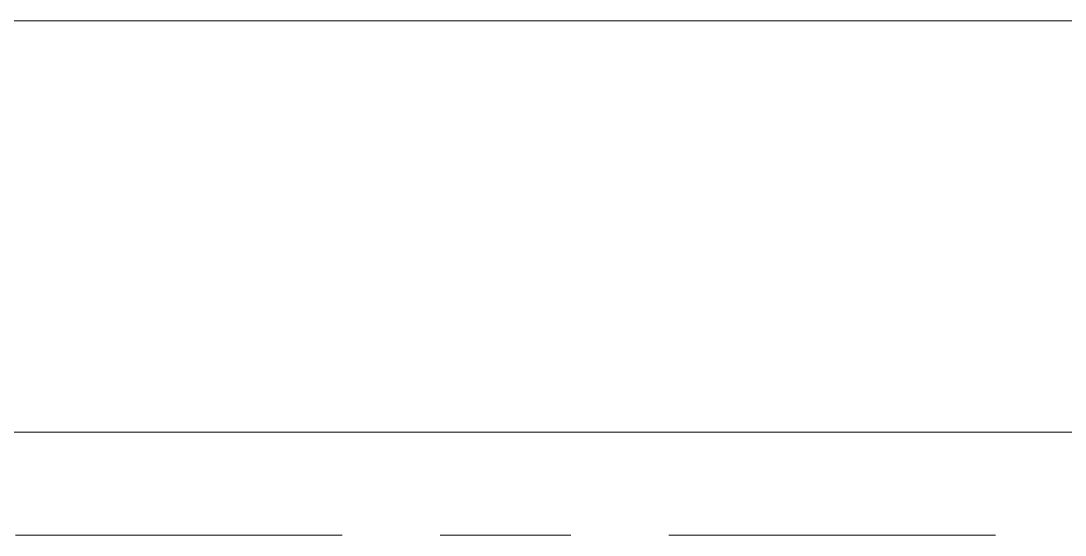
# Model space of a CAD drawing. Header units: millimetres. Extents: x 652554 to 1678317, y -308114 to 170803.
# Drawn here: x 755441.9 to 755492.6, y 153905.5 to 153930.5 of the extents above; entities that cross this region are included whole.
import ezdxf

# ---------------------------------------------------------------- set-up
doc = ezdxf.new("R2010")
doc.units = ezdxf.units.MM
doc.linetypes.add('Centre', pattern=[31.749999999999996, 6.349999999999999, -4.7625, 15.875, -4.7625])
for name, color, linetype, lineweight in [('A-FLOR-LEVL', 3, 'Continuous', 9), ('A-GENM', 1, 'Continuous', 9), ('A-GLAZ-CURT', 2, 'Continuous', 9)]:
    doc.layers.add(name, color=color, linetype=linetype, lineweight=lineweight)

# ---------------------------------------------------------------- blocks, each defined once
blk = doc.blocks.new('DPA_CP_Fence Type D - Fence Post Left w MRTA Logo-15315861-2240-01 ENTRANCE 2 ELEVATION 2')
at = {"layer": 'A-GLAZ-CURT'}
for p, q in [((-16158.99284360618, 101245.0000000002), (-15621.44326514382, 101245.0000000002)), ((-15621.44326514382, 101245.0000000002), (-16158.99284360618, 101245.0000000002))]:
    blk.add_line(p, q, dxfattribs=at)
blk = doc.blocks.new('DPA_Drainage Gutter_Landscape_Type A - DPA_Drainage Gutter_Landscape_Type A-17959221-2240-01 ENTRANCE 2 ELEVATION 2')
at = {"layer": 'A-GENM'}
for p, q in [((-16021.64029278702, 101225.0000000002), (-15626.64029278702, 101225.0000000002)), ((-15626.64029278702, 101225.0000000002), (-16021.64029278702, 101225.0000000002)), ((-16021.64029278702, 101225.0000000002), (-15626.64029278702, 101225.0000000002)), ((-15626.64029278702, 101225.0000000002), (-16021.64029278702, 101225.0000000002)), ((-16021.64029278702, 101225.0000000002), (-15626.64029278702, 101225.0000000002)), ((-15626.64029278702, 101225.0000000002), (-16021.64029278702, 101225.0000000002)), ((-16021.64029278702, 101225.0000000002), (-15626.64029278702, 101225.0000000002)), ((-15626.64029278702, 101225.0000000002), (-16021.64029278702, 101225.0000000002)), ((-16021.64029278702, 101225.0000000002), (-15626.64029278702, 101225.0000000002)), ((-15626.64029278702, 101225.0000000002), (-16021.64029278702, 101225.0000000002)), ((-16021.64029278702, 101225.0000000002), (-15626.64029278702, 101225.0000000002)), ((-15626.64029278702, 101225.0000000002), (-16021.64029278702, 101225.0000000002)), ((-16021.64029278702, 101225.0000000002), (-15626.64029278702, 101225.0000000002)), ((-15626.64029278702, 101225.0000000002), (-16021.64029278702, 101225.0000000002)), ((-16021.64029278702, 101225.0000000002), (-15626.64029278702, 101225.0000000002)), ((-15626.64029278702, 101225.0000000002), (-16021.64029278702, 101225.0000000002)), ((-16021.64029278702, 101225.0000000002), (-15626.64029278702, 101225.0000000002)), ((-15626.64029278702, 101225.0000000002), (-16021.64029278702, 101225.0000000002)), ((-16021.64029278701, 101225.0000000002), (-15626.64029278701, 101225.0000000002)), ((-15626.64029278701, 101225.0000000002), (-16021.64029278701, 101225.0000000002)), ((-16021.64029278702, 101225.0000000002), (-15626.64029278702, 101225.0000000002)), ((-15626.64029278702, 101225.0000000002), (-16021.64029278702, 101225.0000000002)), ((-15907.64029278702, 101225.0000000002), (-15830.14029278702, 101225.0000000002)), ((-15830.14029278702, 101225.0000000002), (-15907.64029278702, 101225.0000000002)), ((-15907.64029278702, 101225.0000000002), (-15830.14029278702, 101225.0000000002)), ((-15830.14029278702, 101225.0000000002), (-15907.64029278702, 101225.0000000002)), ((-15907.64029278702, 101225.0000000002), (-15830.14029278702, 101225.0000000002)), ((-15830.14029278702, 101225.0000000002), (-15907.64029278702, 101225.0000000002)), ((-15907.64029278702, 101225.0000000002), (-15830.14029278702, 101225.0000000002)), ((-15830.14029278702, 101225.0000000002), (-15907.64029278702, 101225.0000000002)), ((-15907.64029278702, 101225.0000000002), (-15830.14029278702, 101225.0000000002)), ((-15830.14029278702, 101225.0000000002), (-15907.64029278702, 101225.0000000002)), ((-15907.64029278702, 101225.0000000002), (-15830.14029278702, 101225.0000000002)), ((-15830.14029278702, 101225.0000000002), (-15907.64029278702, 101225.0000000002)), ((-15907.64029278702, 101225.0000000002), (-15830.14029278702, 101225.0000000002)), ((-15830.14029278702, 101225.0000000002), (-15907.64029278702, 101225.0000000002)), ((-15907.64029278702, 101225.0000000002), (-15830.14029278702, 101225.0000000002)), ((-15830.14029278702, 101225.0000000002), (-15907.64029278702, 101225.0000000002)), ((-15907.64029278702, 101225.0000000002), (-15830.14029278702, 101225.0000000002)), ((-15830.14029278702, 101225.0000000002), (-15907.64029278702, 101225.0000000002)), ((-15907.64029278702, 101225.0000000002), (-15830.14029278702, 101225.0000000002)), ((-15830.14029278702, 101225.0000000002), (-15907.64029278702, 101225.0000000002)), ((-15907.64029278702, 101225.0000000002), (-15830.14029278702, 101225.0000000002)), ((-15830.14029278702, 101225.0000000002), (-15907.64029278702, 101225.0000000002)), ((-15907.64029278702, 101225.0000000002), (-15830.14029278702, 101225.0000000002)), ((-15830.14029278702, 101225.0000000002), (-15907.64029278702, 101225.0000000002)), ((-15907.64029278702, 101225.0000000002), (-15830.14029278702, 101225.0000000002)), ((-15830.14029278702, 101225.0000000002), (-15907.64029278702, 101225.0000000002)), ((-15907.64029278702, 101225.0000000002), (-15830.14029278702, 101225.0000000002)), ((-15830.14029278702, 101225.0000000002), (-15907.64029278702, 101225.0000000002)), ((-15907.64029278702, 101225.0000000002), (-15830.14029278702, 101225.0000000002)), ((-15830.14029278702, 101225.0000000002), (-15907.64029278702, 101225.0000000002)), ((-15907.64029278702, 101225.0000000002), (-15830.14029278702, 101225.0000000002)), ((-15830.14029278702, 101225.0000000002), (-15907.64029278702, 101225.0000000002)), ((-15907.64029278702, 101225.0000000002), (-15830.14029278702, 101225.0000000002)), ((-15830.14029278702, 101225.0000000002), (-15907.64029278702, 101225.0000000002)), ((-15907.64029278702, 101225.0000000002), (-15830.14029278702, 101225.0000000002)), ((-15830.14029278702, 101225.0000000002), (-15907.64029278702, 101225.0000000002)), ((-15907.64029278702, 101225.0000000002), (-15830.14029278702, 101225.0000000002)), ((-15830.14029278702, 101225.0000000002), (-15907.64029278702, 101225.0000000002)), ((-15907.64029278702, 101225.0000000002), (-15830.14029278702, 101225.0000000002)), ((-15830.14029278702, 101225.0000000002), (-15907.64029278702, 101225.0000000002)), ((-15907.64029278702, 101225.0000000002), (-15830.14029278702, 101225.0000000002)), ((-15830.14029278702, 101225.0000000002), (-15907.64029278702, 101225.0000000002)), ((-15907.64029278702, 101225.0000000002), (-15830.14029278702, 101225.0000000002)), ((-15830.14029278702, 101225.0000000002), (-15907.64029278702, 101225.0000000002)), ((-15907.64029278702, 101225.0000000002), (-15830.14029278702, 101225.0000000002)), ((-15830.14029278702, 101225.0000000002), (-15907.64029278702, 101225.0000000002)), ((-15907.64029278702, 101225.0000000002), (-15830.14029278702, 101225.0000000002)), ((-15830.14029278702, 101225.0000000002), (-15907.64029278702, 101225.0000000002)), ((-15907.64029278702, 101225.0000000002), (-15830.14029278702, 101225.0000000002)), ((-15830.14029278702, 101225.0000000002), (-15907.64029278702, 101225.0000000002)), ((-15907.64029278702, 101225.0000000002), (-15830.14029278702, 101225.0000000002)), ((-15830.14029278702, 101225.0000000002), (-15907.64029278702, 101225.0000000002)), ((-15907.64029278702, 101225.0000000002), (-15830.14029278702, 101225.0000000002)), ((-15830.14029278702, 101225.0000000002), (-15907.64029278702, 101225.0000000002)), ((-15907.64029278702, 101225.0000000002), (-15830.14029278702, 101225.0000000002)), ((-15830.14029278702, 101225.0000000002), (-15907.64029278702, 101225.0000000002)), ((-15907.64029278702, 101225.0000000002), (-15830.14029278702, 101225.0000000002)), ((-15830.14029278702, 101225.0000000002), (-15907.64029278702, 101225.0000000002)), ((-15907.64029278702, 101225.0000000002), (-15830.14029278702, 101225.0000000002)), ((-15830.14029278702, 101225.0000000002), (-15907.64029278702, 101225.0000000002)), ((-15907.64029278702, 101225.0000000002), (-15830.14029278702, 101225.0000000002)), ((-15830.14029278702, 101225.0000000002), (-15907.64029278702, 101225.0000000002)), ((-15907.64029278702, 101225.0000000002), (-15830.14029278702, 101225.0000000002)), ((-15830.14029278702, 101225.0000000002), (-15907.64029278702, 101225.0000000002)), ((-15907.64029278702, 101225.0000000002), (-15830.14029278702, 101225.0000000002)), ((-15830.14029278702, 101225.0000000002), (-15907.64029278702, 101225.0000000002)), ((-15907.64029278702, 101225.0000000002), (-15830.14029278702, 101225.0000000002)), ((-15830.14029278702, 101225.0000000002), (-15907.64029278702, 101225.0000000002)), ((-15907.64029278702, 101225.0000000002), (-15830.14029278702, 101225.0000000002)), ((-15830.14029278702, 101225.0000000002), (-15907.64029278702, 101225.0000000002)), ((-15907.64029278702, 101225.0000000002), (-15830.14029278702, 101225.0000000002)), ((-15830.14029278702, 101225.0000000002), (-15907.64029278702, 101225.0000000002)), ((-15907.64029278702, 101225.0000000002), (-15830.14029278702, 101225.0000000002)), ((-15830.14029278702, 101225.0000000002), (-15907.64029278702, 101225.0000000002)), ((-15907.64029278702, 101225.0000000002), (-15830.14029278702, 101225.0000000002)), ((-15830.14029278702, 101225.0000000002), (-15907.64029278702, 101225.0000000002)), ((-15907.64029278702, 101225.0000000002), (-15830.14029278702, 101225.0000000002)), ((-15830.14029278702, 101225.0000000002), (-15907.64029278702, 101225.0000000002)), ((-15907.64029278702, 101225.0000000002), (-15830.14029278702, 101225.0000000002)), ((-15830.14029278702, 101225.0000000002), (-15907.64029278702, 101225.0000000002)), ((-15907.64029278702, 101225.0000000002), (-15830.14029278702, 101225.0000000002)), ((-15830.14029278702, 101225.0000000002), (-15907.64029278702, 101225.0000000002)), ((-15907.64029278702, 101225.0000000002), (-15830.14029278702, 101225.0000000002)), ((-15830.14029278702, 101225.0000000002), (-15907.64029278702, 101225.0000000002)), ((-15907.64029278702, 101225.0000000002), (-15830.14029278702, 101225.0000000002)), ((-15830.14029278702, 101225.0000000002), (-15907.64029278702, 101225.0000000002)), ((-15907.64029278702, 101225.0000000002), (-15830.14029278702, 101225.0000000002)), ((-15830.14029278702, 101225.0000000002), (-15907.64029278702, 101225.0000000002)), ((-15907.64029278702, 101225.0000000002), (-15830.14029278702, 101225.0000000002)), ((-15830.14029278702, 101225.0000000002), (-15907.64029278702, 101225.0000000002)), ((-15907.64029278702, 101225.0000000002), (-15830.14029278702, 101225.0000000002)), ((-15830.14029278702, 101225.0000000002), (-15907.64029278702, 101225.0000000002)), ((-15907.64029278702, 101225.0000000002), (-15830.14029278702, 101225.0000000002)), ((-15830.14029278702, 101225.0000000002), (-15907.64029278702, 101225.0000000002)), ((-15907.64029278702, 101225.0000000002), (-15830.14029278702, 101225.0000000002)), ((-15830.14029278702, 101225.0000000002), (-15907.64029278702, 101225.0000000002)), ((-15907.64029278702, 101225.0000000002), (-15830.14029278702, 101225.0000000002)), ((-15830.14029278702, 101225.0000000002), (-15907.64029278702, 101225.0000000002)), ((-15907.64029278702, 101225.0000000002), (-15830.14029278702, 101225.0000000002)), ((-15830.14029278702, 101225.0000000002), (-15907.64029278702, 101225.0000000002)), ((-15907.64029278702, 101225.0000000002), (-15830.14029278702, 101225.0000000002)), ((-15830.14029278702, 101225.0000000002), (-15907.64029278702, 101225.0000000002)), ((-15907.64029278702, 101225.0000000002), (-15830.14029278702, 101225.0000000002)), ((-15830.14029278702, 101225.0000000002), (-15907.64029278702, 101225.0000000002)), ((-15907.64029278702, 101225.0000000002), (-15830.14029278702, 101225.0000000002)), ((-15830.14029278702, 101225.0000000002), (-15907.64029278702, 101225.0000000002)), ((-15907.64029278702, 101225.0000000002), (-15830.14029278702, 101225.0000000002)), ((-15830.14029278702, 101225.0000000002), (-15907.64029278702, 101225.0000000002)), ((-15907.64029278702, 101225.0000000002), (-15830.14029278702, 101225.0000000002)), ((-15830.14029278702, 101225.0000000002), (-15907.64029278702, 101225.0000000002)), ((-15907.64029278702, 101225.0000000002), (-15830.14029278702, 101225.0000000002)), ((-15830.14029278702, 101225.0000000002), (-15907.64029278702, 101225.0000000002)), ((-15907.64029278702, 101225.0000000002), (-15830.14029278702, 101225.0000000002)), ((-15830.14029278702, 101225.0000000002), (-15907.64029278702, 101225.0000000002)), ((-15907.64029278702, 101225.0000000002), (-15830.14029278702, 101225.0000000002)), ((-15830.14029278702, 101225.0000000002), (-15907.64029278702, 101225.0000000002)), ((-15907.64029278702, 101225.0000000002), (-15830.14029278702, 101225.0000000002)), ((-15830.14029278702, 101225.0000000002), (-15907.64029278702, 101225.0000000002)), ((-15907.64029278702, 101225.0000000002), (-15830.14029278702, 101225.0000000002)), ((-15830.14029278702, 101225.0000000002), (-15907.64029278702, 101225.0000000002)), ((-15907.64029278702, 101225.0000000002), (-15830.14029278702, 101225.0000000002)), ((-15830.14029278702, 101225.0000000002), (-15907.64029278702, 101225.0000000002)), ((-15907.64029278702, 101225.0000000002), (-15830.14029278702, 101225.0000000002)), ((-15830.14029278702, 101225.0000000002), (-15907.64029278702, 101225.0000000002)), ((-15907.64029278702, 101225.0000000002), (-15830.14029278702, 101225.0000000002)), ((-15830.14029278702, 101225.0000000002), (-15907.64029278702, 101225.0000000002)), ((-15907.64029278702, 101225.0000000002), (-15830.14029278702, 101225.0000000002)), ((-15830.14029278702, 101225.0000000002), (-15907.64029278702, 101225.0000000002)), ((-15907.64029278702, 101225.0000000002), (-15830.14029278702, 101225.0000000002)), ((-15830.14029278702, 101225.0000000002), (-15907.64029278702, 101225.0000000002)), ((-15907.64029278702, 101225.0000000002), (-15830.14029278702, 101225.0000000002)), ((-15830.14029278702, 101225.0000000002), (-15907.64029278702, 101225.0000000002)), ((-15907.64029278702, 101225.0000000002), (-15830.14029278702, 101225.0000000002)), ((-15830.14029278702, 101225.0000000002), (-15907.64029278702, 101225.0000000002)), ((-15907.64029278702, 101225.0000000002), (-15830.14029278702, 101225.0000000002)), ((-15830.14029278702, 101225.0000000002), (-15907.64029278702, 101225.0000000002)), ((-15907.64029278702, 101225.0000000002), (-15830.14029278702, 101225.0000000002)), ((-15830.14029278702, 101225.0000000002), (-15907.64029278702, 101225.0000000002)), ((-15907.64029278702, 101225.0000000002), (-15830.14029278702, 101225.0000000002)), ((-15830.14029278702, 101225.0000000002), (-15907.64029278702, 101225.0000000002)), ((-15907.64029278702, 101225.0000000002), (-15830.14029278702, 101225.0000000002)), ((-15830.14029278702, 101225.0000000002), (-15907.64029278702, 101225.0000000002)), ((-15907.64029278702, 101225.0000000002), (-15830.14029278702, 101225.0000000002)), ((-15830.14029278702, 101225.0000000002), (-15907.64029278702, 101225.0000000002)), ((-15907.64029278702, 101225.0000000002), (-15830.14029278702, 101225.0000000002)), ((-15830.14029278702, 101225.0000000002), (-15907.64029278702, 101225.0000000002)), ((-15907.64029278702, 101225.0000000002), (-15830.14029278702, 101225.0000000002)), ((-15830.14029278702, 101225.0000000002), (-15907.64029278702, 101225.0000000002)), ((-15907.64029278702, 101225.0000000002), (-15830.14029278702, 101225.0000000002)), ((-15830.14029278702, 101225.0000000002), (-15907.64029278702, 101225.0000000002)), ((-15907.64029278702, 101225.0000000002), (-15830.14029278702, 101225.0000000002)), ((-15830.14029278702, 101225.0000000002), (-15907.64029278702, 101225.0000000002)), ((-15907.64029278702, 101225.0000000002), (-15830.14029278702, 101225.0000000002)), ((-15830.14029278702, 101225.0000000002), (-15907.64029278702, 101225.0000000002)), ((-15907.64029278702, 101225.0000000002), (-15830.14029278702, 101225.0000000002)), ((-15830.14029278702, 101225.0000000002), (-15907.64029278702, 101225.0000000002)), ((-15907.64029278702, 101225.0000000002), (-15830.14029278702, 101225.0000000002)), ((-15830.14029278702, 101225.0000000002), (-15907.64029278702, 101225.0000000002)), ((-15907.64029278702, 101225.0000000002), (-15830.14029278702, 101225.0000000002)), ((-15830.14029278702, 101225.0000000002), (-15907.64029278702, 101225.0000000002)), ((-15907.64029278702, 101225.0000000002), (-15830.14029278702, 101225.0000000002)), ((-15830.14029278702, 101225.0000000002), (-15907.64029278702, 101225.0000000002)), ((-15907.64029278702, 101225.0000000002), (-15830.14029278702, 101225.0000000002)), ((-15830.14029278702, 101225.0000000002), (-15907.64029278702, 101225.0000000002)), ((-15907.64029278702, 101225.0000000002), (-15830.14029278702, 101225.0000000002)), ((-15830.14029278702, 101225.0000000002), (-15907.64029278702, 101225.0000000002)), ((-15907.64029278702, 101225.0000000002), (-15830.14029278702, 101225.0000000002)), ((-15830.14029278702, 101225.0000000002), (-15907.64029278702, 101225.0000000002)), ((-15907.64029278702, 101225.0000000002), (-15830.14029278702, 101225.0000000002)), ((-15830.14029278702, 101225.0000000002), (-15907.64029278702, 101225.0000000002)), ((-15907.64029278702, 101225.0000000002), (-15830.14029278702, 101225.0000000002)), ((-15830.14029278702, 101225.0000000002), (-15907.64029278702, 101225.0000000002)), ((-15907.64029278702, 101225.0000000002), (-15830.14029278702, 101225.0000000002)), ((-15830.14029278702, 101225.0000000002), (-15907.64029278702, 101225.0000000002)), ((-15907.64029278702, 101225.0000000002), (-15830.14029278702, 101225.0000000002)), ((-15830.14029278702, 101225.0000000002), (-15907.64029278702, 101225.0000000002)), ((-15907.64029278702, 101225.0000000002), (-15830.14029278702, 101225.0000000002)), ((-15830.14029278702, 101225.0000000002), (-15907.64029278702, 101225.0000000002)), ((-15907.64029278702, 101225.0000000002), (-15830.14029278702, 101225.0000000002)), ((-15830.14029278702, 101225.0000000002), (-15907.64029278702, 101225.0000000002)), ((-15907.64029278702, 101225.0000000002), (-15830.14029278702, 101225.0000000002)), ((-15830.14029278702, 101225.0000000002), (-15907.64029278702, 101225.0000000002)), ((-15907.64029278702, 101225.0000000002), (-15830.14029278702, 101225.0000000002)), ((-15830.14029278702, 101225.0000000002), (-15907.64029278702, 101225.0000000002)), ((-15907.64029278702, 101225.0000000002), (-15830.14029278702, 101225.0000000002)), ((-15830.14029278702, 101225.0000000002), (-15907.64029278702, 101225.0000000002)), ((-15907.64029278702, 101225.0000000002), (-15830.14029278702, 101225.0000000002)), ((-15830.14029278702, 101225.0000000002), (-15907.64029278702, 101225.0000000002)), ((-15907.64029278702, 101225.0000000002), (-15830.14029278702, 101225.0000000002)), ((-15830.14029278702, 101225.0000000002), (-15907.64029278702, 101225.0000000002)), ((-15907.64029278702, 101225.0000000002), (-15830.14029278702, 101225.0000000002)), ((-15830.14029278702, 101225.0000000002), (-15907.64029278702, 101225.0000000002)), ((-15907.64029278702, 101225.0000000002), (-15830.14029278702, 101225.0000000002)), ((-15830.14029278702, 101225.0000000002), (-15907.64029278702, 101225.0000000002)), ((-15907.64029278702, 101225.0000000002), (-15830.14029278702, 101225.0000000002)), ((-15830.14029278702, 101225.0000000002), (-15907.64029278702, 101225.0000000002)), ((-15907.64029278702, 101225.0000000002), (-15830.14029278702, 101225.0000000002)), ((-15830.14029278702, 101225.0000000002), (-15907.64029278702, 101225.0000000002)), ((-15907.64029278702, 101225.0000000002), (-15830.14029278702, 101225.0000000002)), ((-15830.14029278702, 101225.0000000002), (-15907.64029278702, 101225.0000000002)), ((-15907.64029278702, 101225.0000000002), (-15830.14029278702, 101225.0000000002)), ((-15830.14029278702, 101225.0000000002), (-15907.64029278702, 101225.0000000002)), ((-15907.64029278702, 101225.0000000002), (-15830.14029278702, 101225.0000000002)), ((-15830.14029278702, 101225.0000000002), (-15907.64029278702, 101225.0000000002)), ((-15907.64029278702, 101225.0000000002), (-15830.14029278702, 101225.0000000002)), ((-15830.14029278702, 101225.0000000002), (-15907.64029278702, 101225.0000000002)), ((-15907.64029278702, 101225.0000000002), (-15830.14029278702, 101225.0000000002)), ((-15830.14029278702, 101225.0000000002), (-15907.64029278702, 101225.0000000002)), ((-15907.64029278702, 101225.0000000002), (-15830.14029278702, 101225.0000000002)), ((-15830.14029278702, 101225.0000000002), (-15907.64029278702, 101225.0000000002)), ((-15907.64029278702, 101225.0000000002), (-15830.14029278702, 101225.0000000002)), ((-15830.14029278702, 101225.0000000002), (-15907.64029278702, 101225.0000000002)), ((-15907.64029278702, 101225.0000000002), (-15830.14029278702, 101225.0000000002)), ((-15830.14029278702, 101225.0000000002), (-15907.64029278702, 101225.0000000002)), ((-15907.64029278702, 101225.0000000002), (-15830.14029278702, 101225.0000000002)), ((-15830.14029278702, 101225.0000000002), (-15907.64029278702, 101225.0000000002)), ((-15907.64029278702, 101225.0000000002), (-15830.14029278702, 101225.0000000002)), ((-15830.14029278702, 101225.0000000002), (-15907.64029278702, 101225.0000000002)), ((-15907.64029278702, 101225.0000000002), (-15830.14029278702, 101225.0000000002)), ((-15830.14029278702, 101225.0000000002), (-15907.64029278702, 101225.0000000002)), ((-15907.64029278702, 101225.0000000002), (-15830.14029278702, 101225.0000000002)), ((-15830.14029278702, 101225.0000000002), (-15907.64029278702, 101225.0000000002)), ((-15907.64029278702, 101225.0000000002), (-15830.14029278702, 101225.0000000002)), ((-15830.14029278702, 101225.0000000002), (-15907.64029278702, 101225.0000000002)), ((-15907.64029278702, 101225.0000000002), (-15830.14029278702, 101225.0000000002)), ((-15830.14029278702, 101225.0000000002), (-15907.64029278702, 101225.0000000002)), ((-15907.64029278702, 101225.0000000002), (-15830.14029278702, 101225.0000000002)), ((-15830.14029278702, 101225.0000000002), (-15907.64029278702, 101225.0000000002)), ((-15907.64029278702, 101225.0000000002), (-15830.14029278702, 101225.0000000002)), ((-15830.14029278702, 101225.0000000002), (-15907.64029278702, 101225.0000000002)), ((-15907.64029278702, 101225.0000000002), (-15830.14029278702, 101225.0000000002)), ((-15830.14029278702, 101225.0000000002), (-15907.64029278702, 101225.0000000002)), ((-15907.64029278702, 101225.0000000002), (-15830.14029278702, 101225.0000000002)), ((-15830.14029278702, 101225.0000000002), (-15907.64029278702, 101225.0000000002)), ((-15907.64029278702, 101225.0000000002), (-15830.14029278702, 101225.0000000002)), ((-15830.14029278702, 101225.0000000002), (-15907.64029278702, 101225.0000000002)), ((-15907.64029278702, 101225.0000000002), (-15830.14029278702, 101225.0000000002)), ((-15830.14029278702, 101225.0000000002), (-15907.64029278702, 101225.0000000002)), ((-15907.64029278702, 101225.0000000002), (-15830.14029278702, 101225.0000000002)), ((-15830.14029278702, 101225.0000000002), (-15907.64029278702, 101225.0000000002)), ((-15907.64029278702, 101225.0000000002), (-15830.14029278702, 101225.0000000002)), ((-15830.14029278702, 101225.0000000002), (-15907.64029278702, 101225.0000000002)), ((-15907.64029278702, 101225.0000000002), (-15830.14029278702, 101225.0000000002)), ((-15830.14029278702, 101225.0000000002), (-15907.64029278702, 101225.0000000002)), ((-15907.64029278702, 101225.0000000002), (-15830.14029278702, 101225.0000000002)), ((-15830.14029278702, 101225.0000000002), (-15907.64029278702, 101225.0000000002)), ((-15907.64029278702, 101225.0000000002), (-15830.14029278702, 101225.0000000002)), ((-15830.14029278702, 101225.0000000002), (-15907.64029278702, 101225.0000000002)), ((-15907.64029278702, 101225.0000000002), (-15830.14029278702, 101225.0000000002)), ((-15830.14029278702, 101225.0000000002), (-15907.64029278702, 101225.0000000002)), ((-15907.64029278702, 101225.0000000002), (-15830.14029278702, 101225.0000000002)), ((-15830.14029278702, 101225.0000000002), (-15907.64029278702, 101225.0000000002)), ((-15907.64029278702, 101225.0000000002), (-15830.14029278702, 101225.0000000002)), ((-15830.14029278702, 101225.0000000002), (-15907.64029278702, 101225.0000000002)), ((-15907.64029278702, 101225.0000000002), (-15830.14029278702, 101225.0000000002)), ((-15830.14029278702, 101225.0000000002), (-15907.64029278702, 101225.0000000002)), ((-15907.64029278702, 101225.0000000002), (-15830.14029278702, 101225.0000000002)), ((-15830.14029278702, 101225.0000000002), (-15907.64029278702, 101225.0000000002)), ((-15907.64029278702, 101225.0000000002), (-15830.14029278702, 101225.0000000002)), ((-15830.14029278702, 101225.0000000002), (-15907.64029278702, 101225.0000000002)), ((-15907.64029278702, 101225.0000000002), (-15830.14029278702, 101225.0000000002)), ((-15830.14029278702, 101225.0000000002), (-15907.64029278702, 101225.0000000002)), ((-15907.64029278702, 101225.0000000002), (-15830.14029278702, 101225.0000000002)), ((-15830.14029278702, 101225.0000000002), (-15907.64029278702, 101225.0000000002)), ((-15907.64029278702, 101225.0000000002), (-15830.14029278702, 101225.0000000002)), ((-15830.14029278702, 101225.0000000002), (-15907.64029278702, 101225.0000000002)), ((-15907.64029278702, 101225.0000000002), (-15830.14029278702, 101225.0000000002)), ((-15830.14029278702, 101225.0000000002), (-15907.64029278702, 101225.0000000002)), ((-15907.64029278702, 101225.0000000002), (-15830.14029278702, 101225.0000000002)), ((-15830.14029278702, 101225.0000000002), (-15907.64029278702, 101225.0000000002)), ((-15907.64029278702, 101225.0000000002), (-15830.14029278702, 101225.0000000002)), ((-15830.14029278702, 101225.0000000002), (-15907.64029278702, 101225.0000000002)), ((-15907.64029278702, 101225.0000000002), (-15830.14029278702, 101225.0000000002)), ((-15830.14029278702, 101225.0000000002), (-15907.64029278702, 101225.0000000002)), ((-15907.64029278702, 101225.0000000002), (-15830.14029278702, 101225.0000000002)), ((-15830.14029278702, 101225.0000000002), (-15907.64029278702, 101225.0000000002)), ((-15907.64029278702, 101225.0000000002), (-15830.14029278702, 101225.0000000002)), ((-15830.14029278702, 101225.0000000002), (-15907.64029278702, 101225.0000000002)), ((-15907.64029278702, 101225.0000000002), (-15830.14029278702, 101225.0000000002)), ((-15830.14029278702, 101225.0000000002), (-15907.64029278702, 101225.0000000002)), ((-15907.64029278702, 101225.0000000002), (-15830.14029278702, 101225.0000000002)), ((-15830.14029278702, 101225.0000000002), (-15907.64029278702, 101225.0000000002)), ((-15907.64029278702, 101225.0000000002), (-15830.14029278702, 101225.0000000002)), ((-15830.14029278702, 101225.0000000002), (-15907.64029278702, 101225.0000000002)), ((-15907.64029278702, 101225.0000000002), (-15830.14029278702, 101225.0000000002)), ((-15830.14029278702, 101225.0000000002), (-15907.64029278702, 101225.0000000002)), ((-15907.64029278702, 101225.0000000002), (-15830.14029278702, 101225.0000000002)), ((-15830.14029278702, 101225.0000000002), (-15907.64029278702, 101225.0000000002)), ((-15907.64029278702, 101225.0000000002), (-15830.14029278702, 101225.0000000002)), ((-15830.14029278702, 101225.0000000002), (-15907.64029278702, 101225.0000000002)), ((-15907.64029278702, 101225.0000000002), (-15830.14029278702, 101225.0000000002)), ((-15830.14029278702, 101225.0000000002), (-15907.64029278702, 101225.0000000002)), ((-15907.64029278702, 101225.0000000002), (-15830.14029278702, 101225.0000000002)), ((-15830.14029278702, 101225.0000000002), (-15907.64029278702, 101225.0000000002)), ((-15907.64029278702, 101225.0000000002), (-15830.14029278702, 101225.0000000002)), ((-15830.14029278702, 101225.0000000002), (-15907.64029278702, 101225.0000000002)), ((-15907.64029278702, 101225.0000000002), (-15830.14029278702, 101225.0000000002)), ((-15830.14029278702, 101225.0000000002), (-15907.64029278702, 101225.0000000002)), ((-15907.64029278702, 101225.0000000002), (-15830.14029278702, 101225.0000000002)), ((-15830.14029278702, 101225.0000000002), (-15907.64029278702, 101225.0000000002)), ((-15907.64029278702, 101225.0000000002), (-15830.14029278702, 101225.0000000002)), ((-15830.14029278702, 101225.0000000002), (-15907.64029278702, 101225.0000000002)), ((-15907.64029278702, 101225.0000000002), (-15830.14029278702, 101225.0000000002)), ((-15830.14029278702, 101225.0000000002), (-15907.64029278702, 101225.0000000002)), ((-15907.64029278702, 101225.0000000002), (-15830.14029278702, 101225.0000000002)), ((-15830.14029278702, 101225.0000000002), (-15907.64029278702, 101225.0000000002)), ((-15907.64029278702, 101225.0000000002), (-15830.14029278702, 101225.0000000002)), ((-15830.14029278702, 101225.0000000002), (-15907.64029278702, 101225.0000000002)), ((-15907.64029278702, 101225.0000000002), (-15830.14029278702, 101225.0000000002)), ((-15830.14029278702, 101225.0000000002), (-15907.64029278702, 101225.0000000002)), ((-15907.64029278702, 101225.0000000002), (-15830.14029278702, 101225.0000000002)), ((-15830.14029278702, 101225.0000000002), (-15907.64029278702, 101225.0000000002)), ((-15907.64029278702, 101225.0000000002), (-15830.14029278702, 101225.0000000002)), ((-15830.14029278702, 101225.0000000002), (-15907.64029278702, 101225.0000000002)), ((-15907.64029278702, 101225.0000000002), (-15830.14029278702, 101225.0000000002)), ((-15830.14029278702, 101225.0000000002), (-15907.64029278702, 101225.0000000002)), ((-15907.64029278702, 101225.0000000002), (-15830.14029278702, 101225.0000000002)), ((-15830.14029278702, 101225.0000000002), (-15907.64029278702, 101225.0000000002)), ((-15907.64029278702, 101225.0000000002), (-15830.14029278702, 101225.0000000002)), ((-15830.14029278702, 101225.0000000002), (-15907.64029278702, 101225.0000000002)), ((-15907.64029278702, 101225.0000000002), (-15830.14029278702, 101225.0000000002)), ((-15830.14029278702, 101225.0000000002), (-15907.64029278702, 101225.0000000002)), ((-15907.64029278702, 101225.0000000002), (-15830.14029278702, 101225.0000000002)), ((-15830.14029278702, 101225.0000000002), (-15907.64029278702, 101225.0000000002)), ((-15907.64029278702, 101225.0000000002), (-15830.14029278702, 101225.0000000002)), ((-15830.14029278702, 101225.0000000002), (-15907.64029278702, 101225.0000000002)), ((-15907.64029278702, 101225.0000000002), (-15830.14029278702, 101225.0000000002)), ((-15830.14029278702, 101225.0000000002), (-15907.64029278702, 101225.0000000002)), ((-15907.64029278702, 101225.0000000002), (-15830.14029278702, 101225.0000000002)), ((-15830.14029278702, 101225.0000000002), (-15907.64029278702, 101225.0000000002)), ((-15907.64029278702, 101225.0000000002), (-15830.14029278702, 101225.0000000002)), ((-15830.14029278702, 101225.0000000002), (-15907.64029278702, 101225.0000000002)), ((-15907.64029278702, 101225.0000000002), (-15830.14029278702, 101225.0000000002)), ((-15830.14029278702, 101225.0000000002), (-15907.64029278702, 101225.0000000002)), ((-15907.64029278702, 101225.0000000002), (-15830.14029278702, 101225.0000000002)), ((-15830.14029278702, 101225.0000000002), (-15907.64029278702, 101225.0000000002)), ((-15907.64029278702, 101225.0000000002), (-15830.14029278702, 101225.0000000002)), ((-15830.14029278702, 101225.0000000002), (-15907.64029278702, 101225.0000000002)), ((-15907.64029278702, 101225.0000000002), (-15830.14029278702, 101225.0000000002)), ((-15830.14029278702, 101225.0000000002), (-15907.64029278702, 101225.0000000002)), ((-15907.64029278702, 101225.0000000002), (-15830.14029278702, 101225.0000000002)), ((-15830.14029278702, 101225.0000000002), (-15907.64029278702, 101225.0000000002)), ((-15907.64029278702, 101225.0000000002), (-15830.14029278702, 101225.0000000002)), ((-15830.14029278702, 101225.0000000002), (-15907.64029278702, 101225.0000000002)), ((-15907.64029278702, 101225.0000000002), (-15830.14029278702, 101225.0000000002)), ((-15830.14029278702, 101225.0000000002), (-15907.64029278702, 101225.0000000002)), ((-15907.64029278702, 101225.0000000002), (-15830.14029278702, 101225.0000000002)), ((-15830.14029278702, 101225.0000000002), (-15907.64029278702, 101225.0000000002)), ((-15907.64029278702, 101225.0000000002), (-15830.14029278702, 101225.0000000002)), ((-15830.14029278702, 101225.0000000002), (-15907.64029278702, 101225.0000000002)), ((-15907.64029278702, 101225.0000000002), (-15830.14029278702, 101225.0000000002)), ((-15830.14029278702, 101225.0000000002), (-15907.64029278702, 101225.0000000002)), ((-15907.64029278702, 101225.0000000002), (-15830.14029278702, 101225.0000000002)), ((-15830.14029278702, 101225.0000000002), (-15907.64029278702, 101225.0000000002)), ((-15907.64029278702, 101225.0000000002), (-15830.14029278702, 101225.0000000002)), ((-15830.14029278702, 101225.0000000002), (-15907.64029278702, 101225.0000000002)), ((-15907.64029278702, 101225.0000000002), (-15830.14029278702, 101225.0000000002)), ((-15830.14029278702, 101225.0000000002), (-15907.64029278702, 101225.0000000002)), ((-15907.64029278702, 101225.0000000002), (-15830.14029278702, 101225.0000000002)), ((-15830.14029278702, 101225.0000000002), (-15907.64029278702, 101225.0000000002)), ((-15907.64029278702, 101225.0000000002), (-15830.14029278702, 101225.0000000002)), ((-15830.14029278702, 101225.0000000002), (-15907.64029278702, 101225.0000000002)), ((-15907.64029278702, 101225.0000000002), (-15830.14029278702, 101225.0000000002)), ((-15830.14029278702, 101225.0000000002), (-15907.64029278702, 101225.0000000002)), ((-15907.64029278702, 101225.0000000002), (-15830.14029278702, 101225.0000000002)), ((-15830.14029278702, 101225.0000000002), (-15907.64029278702, 101225.0000000002)), ((-15907.64029278702, 101225.0000000002), (-15830.14029278702, 101225.0000000002)), ((-15830.14029278702, 101225.0000000002), (-15907.64029278702, 101225.0000000002)), ((-15907.64029278702, 101225.0000000002), (-15830.14029278702, 101225.0000000002)), ((-15830.14029278702, 101225.0000000002), (-15907.64029278702, 101225.0000000002)), ((-15907.64029278702, 101225.0000000002), (-15830.14029278702, 101225.0000000002)), ((-15830.14029278702, 101225.0000000002), (-15907.64029278702, 101225.0000000002)), ((-15907.64029278702, 101225.0000000002), (-15830.14029278702, 101225.0000000002)), ((-15830.14029278702, 101225.0000000002), (-15907.64029278702, 101225.0000000002)), ((-15907.64029278702, 101225.0000000002), (-15830.14029278702, 101225.0000000002)), ((-15830.14029278702, 101225.0000000002), (-15907.64029278702, 101225.0000000002)), ((-15907.64029278702, 101225.0000000002), (-15830.14029278702, 101225.0000000002)), ((-15830.14029278702, 101225.0000000002), (-15907.64029278702, 101225.0000000002)), ((-15907.64029278702, 101225.0000000002), (-15830.14029278702, 101225.0000000002)), ((-15830.14029278702, 101225.0000000002), (-15907.64029278702, 101225.0000000002)), ((-15907.64029278702, 101225.0000000002), (-15830.14029278702, 101225.0000000002)), ((-15830.14029278702, 101225.0000000002), (-15907.64029278702, 101225.0000000002)), ((-15907.64029278702, 101225.0000000002), (-15830.14029278702, 101225.0000000002)), ((-15830.14029278702, 101225.0000000002), (-15907.64029278702, 101225.0000000002)), ((-15907.64029278702, 101225.0000000002), (-15830.14029278702, 101225.0000000002)), ((-15830.14029278702, 101225.0000000002), (-15907.64029278702, 101225.0000000002)), ((-15907.64029278702, 101225.0000000002), (-15830.14029278702, 101225.0000000002)), ((-15830.14029278702, 101225.0000000002), (-15907.64029278702, 101225.0000000002)), ((-15907.64029278702, 101225.0000000002), (-15830.14029278702, 101225.0000000002)), ((-15830.14029278702, 101225.0000000002), (-15907.64029278702, 101225.0000000002)), ((-15907.64029278702, 101225.0000000002), (-15830.14029278702, 101225.0000000002)), ((-15830.14029278702, 101225.0000000002), (-15907.64029278702, 101225.0000000002)), ((-15907.64029278702, 101225.0000000002), (-15830.14029278702, 101225.0000000002)), ((-15830.14029278702, 101225.0000000002), (-15907.64029278702, 101225.0000000002)), ((-15907.64029278702, 101225.0000000002), (-15830.14029278702, 101225.0000000002)), ((-15830.14029278702, 101225.0000000002), (-15907.64029278702, 101225.0000000002)), ((-15907.64029278702, 101225.0000000002), (-15830.14029278702, 101225.0000000002)), ((-15830.14029278702, 101225.0000000002), (-15907.64029278702, 101225.0000000002)), ((-15907.64029278702, 101225.0000000002), (-15830.14029278702, 101225.0000000002)), ((-15830.14029278702, 101225.0000000002), (-15907.64029278702, 101225.0000000002)), ((-15907.64029278702, 101225.0000000002), (-15830.14029278702, 101225.0000000002)), ((-15830.14029278702, 101225.0000000002), (-15907.64029278702, 101225.0000000002)), ((-15907.64029278702, 101225.0000000002), (-15830.14029278702, 101225.0000000002)), ((-15830.14029278702, 101225.0000000002), (-15907.64029278702, 101225.0000000002)), ((-15907.64029278702, 101225.0000000002), (-15830.14029278702, 101225.0000000002)), ((-15830.14029278702, 101225.0000000002), (-15907.64029278702, 101225.0000000002)), ((-15907.64029278702, 101225.0000000002), (-15830.14029278702, 101225.0000000002)), ((-15830.14029278702, 101225.0000000002), (-15907.64029278702, 101225.0000000002)), ((-15907.64029278702, 101225.0000000002), (-15830.14029278702, 101225.0000000002)), ((-15830.14029278702, 101225.0000000002), (-15907.64029278702, 101225.0000000002)), ((-15907.64029278702, 101225.0000000002), (-15830.14029278702, 101225.0000000002)), ((-15830.14029278702, 101225.0000000002), (-15907.64029278702, 101225.0000000002)), ((-15907.64029278702, 101225.0000000002), (-15830.14029278702, 101225.0000000002)), ((-15830.14029278702, 101225.0000000002), (-15907.64029278702, 101225.0000000002)), ((-15907.64029278702, 101225.0000000002), (-15830.14029278702, 101225.0000000002)), ((-15830.14029278702, 101225.0000000002), (-15907.64029278702, 101225.0000000002)), ((-15907.64029278702, 101225.0000000002), (-15830.14029278702, 101225.0000000002)), ((-15830.14029278702, 101225.0000000002), (-15907.64029278702, 101225.0000000002)), ((-15907.64029278702, 101225.0000000002), (-15830.14029278702, 101225.0000000002)), ((-15830.14029278702, 101225.0000000002), (-15907.64029278702, 101225.0000000002)), ((-15907.64029278702, 101225.0000000002), (-15830.14029278702, 101225.0000000002)), ((-15830.14029278702, 101225.0000000002), (-15907.64029278702, 101225.0000000002)), ((-15907.64029278702, 101225.0000000002), (-15830.14029278702, 101225.0000000002)), ((-15830.14029278702, 101225.0000000002), (-15907.64029278702, 101225.0000000002)), ((-15907.64029278702, 101225.0000000002), (-15830.14029278702, 101225.0000000002)), ((-15830.14029278702, 101225.0000000002), (-15907.64029278702, 101225.0000000002)), ((-15907.64029278702, 101225.0000000002), (-15830.14029278702, 101225.0000000002)), ((-15830.14029278702, 101225.0000000002), (-15907.64029278702, 101225.0000000002)), ((-15907.64029278702, 101225.0000000002), (-15830.14029278702, 101225.0000000002)), ((-15830.14029278702, 101225.0000000002), (-15907.64029278702, 101225.0000000002)), ((-15907.64029278702, 101225.0000000002), (-15830.14029278702, 101225.0000000002)), ((-15830.14029278702, 101225.0000000002), (-15907.64029278702, 101225.0000000002)), ((-15907.64029278702, 101225.0000000002), (-15830.14029278702, 101225.0000000002)), ((-15830.14029278702, 101225.0000000002), (-15907.64029278702, 101225.0000000002)), ((-15907.64029278702, 101225.0000000002), (-15830.14029278702, 101225.0000000002)), ((-15830.14029278702, 101225.0000000002), (-15907.64029278702, 101225.0000000002)), ((-15907.64029278702, 101225.0000000002), (-15830.14029278702, 101225.0000000002)), ((-15830.14029278702, 101225.0000000002), (-15907.64029278702, 101225.0000000002)), ((-15907.64029278702, 101225.0000000002), (-15830.14029278702, 101225.0000000002)), ((-15830.14029278702, 101225.0000000002), (-15907.64029278702, 101225.0000000002)), ((-15907.64029278702, 101225.0000000002), (-15830.14029278702, 101225.0000000002)), ((-15830.14029278702, 101225.0000000002), (-15907.64029278702, 101225.0000000002)), ((-15907.64029278702, 101225.0000000002), (-15830.14029278702, 101225.0000000002)), ((-15830.14029278702, 101225.0000000002), (-15907.64029278702, 101225.0000000002)), ((-15907.64029278702, 101225.0000000002), (-15830.14029278702, 101225.0000000002)), ((-15830.14029278702, 101225.0000000002), (-15907.64029278702, 101225.0000000002)), ((-15907.64029278702, 101225.0000000002), (-15830.14029278702, 101225.0000000002)), ((-15830.14029278702, 101225.0000000002), (-15907.64029278702, 101225.0000000002)), ((-15907.64029278702, 101225.0000000002), (-15830.14029278702, 101225.0000000002)), ((-15830.14029278702, 101225.0000000002), (-15907.64029278702, 101225.0000000002)), ((-15907.64029278702, 101225.0000000002), (-15830.14029278702, 101225.0000000002)), ((-15830.14029278702, 101225.0000000002), (-15907.64029278702, 101225.0000000002)), ((-15907.64029278702, 101225.0000000002), (-15830.14029278702, 101225.0000000002)), ((-15830.14029278702, 101225.0000000002), (-15907.64029278702, 101225.0000000002)), ((-15907.64029278702, 101225.0000000002), (-15830.14029278702, 101225.0000000002)), ((-15830.14029278702, 101225.0000000002), (-15907.64029278702, 101225.0000000002)), ((-15907.64029278702, 101225.0000000002), (-15830.14029278702, 101225.0000000002)), ((-15830.14029278702, 101225.0000000002), (-15907.64029278702, 101225.0000000002)), ((-15907.64029278702, 101225.0000000002), (-15830.14029278702, 101225.0000000002)), ((-15830.14029278702, 101225.0000000002), (-15907.64029278702, 101225.0000000002)), ((-15907.64029278702, 101225.0000000002), (-15830.14029278702, 101225.0000000002)), ((-15830.14029278702, 101225.0000000002), (-15907.64029278702, 101225.0000000002)), ((-15907.64029278702, 101225.0000000002), (-15830.14029278702, 101225.0000000002)), ((-15830.14029278702, 101225.0000000002), (-15907.64029278702, 101225.0000000002)), ((-15907.64029278702, 101225.0000000002), (-15830.14029278702, 101225.0000000002)), ((-15830.14029278702, 101225.0000000002), (-15907.64029278702, 101225.0000000002)), ((-15907.64029278702, 101225.0000000002), (-15830.14029278702, 101225.0000000002)), ((-15830.14029278702, 101225.0000000002), (-15907.64029278702, 101225.0000000002)), ((-15907.64029278702, 101225.0000000002), (-15830.14029278702, 101225.0000000002)), ((-15830.14029278702, 101225.0000000002), (-15907.64029278702, 101225.0000000002)), ((-15907.64029278702, 101225.0000000002), (-15830.14029278702, 101225.0000000002)), ((-15830.14029278702, 101225.0000000002), (-15907.64029278702, 101225.0000000002)), ((-15907.64029278702, 101225.0000000002), (-15830.14029278702, 101225.0000000002)), ((-15830.14029278702, 101225.0000000002), (-15907.64029278702, 101225.0000000002)), ((-15907.64029278702, 101225.0000000002), (-15830.14029278702, 101225.0000000002)), ((-15830.14029278702, 101225.0000000002), (-15907.64029278702, 101225.0000000002)), ((-15907.64029278702, 101225.0000000002), (-15830.14029278702, 101225.0000000002)), ((-15830.14029278702, 101225.0000000002), (-15907.64029278702, 101225.0000000002)), ((-15907.64029278702, 101225.0000000002), (-15830.14029278702, 101225.0000000002)), ((-15830.14029278702, 101225.0000000002), (-15907.64029278702, 101225.0000000002)), ((-15907.64029278702, 101225.0000000002), (-15830.14029278702, 101225.0000000002)), ((-15830.14029278702, 101225.0000000002), (-15907.64029278702, 101225.0000000002)), ((-15907.64029278702, 101225.0000000002), (-15830.14029278702, 101225.0000000002)), ((-15830.14029278702, 101225.0000000002), (-15907.64029278702, 101225.0000000002)), ((-15907.64029278702, 101225.0000000002), (-15830.14029278702, 101225.0000000002)), ((-15830.14029278702, 101225.0000000002), (-15907.64029278702, 101225.0000000002)), ((-15907.64029278702, 101225.0000000002), (-15830.14029278702, 101225.0000000002)), ((-15830.14029278702, 101225.0000000002), (-15907.64029278702, 101225.0000000002)), ((-15907.64029278702, 101225.0000000002), (-15830.14029278702, 101225.0000000002)), ((-15830.14029278702, 101225.0000000002), (-15907.64029278702, 101225.0000000002)), ((-15907.64029278702, 101225.0000000002), (-15830.14029278702, 101225.0000000002)), ((-15830.14029278702, 101225.0000000002), (-15907.64029278702, 101225.0000000002)), ((-15907.64029278702, 101225.0000000002), (-15830.14029278702, 101225.0000000002)), ((-15830.14029278702, 101225.0000000002), (-15907.64029278702, 101225.0000000002)), ((-15907.64029278702, 101225.0000000002), (-15830.14029278702, 101225.0000000002)), ((-15830.14029278702, 101225.0000000002), (-15907.64029278702, 101225.0000000002)), ((-15907.64029278702, 101225.0000000002), (-15830.14029278702, 101225.0000000002)), ((-15830.14029278702, 101225.0000000002), (-15907.64029278702, 101225.0000000002)), ((-15907.64029278702, 101225.0000000002), (-15830.14029278702, 101225.0000000002)), ((-15830.14029278702, 101225.0000000002), (-15907.64029278702, 101225.0000000002)), ((-15907.64029278702, 101225.0000000002), (-15830.14029278702, 101225.0000000002)), ((-15830.14029278702, 101225.0000000002), (-15907.64029278702, 101225.0000000002)), ((-15907.64029278702, 101225.0000000002), (-15830.14029278702, 101225.0000000002)), ((-15830.14029278702, 101225.0000000002), (-15907.64029278702, 101225.0000000002)), ((-15907.64029278702, 101225.0000000002), (-15830.14029278702, 101225.0000000002)), ((-15830.14029278702, 101225.0000000002), (-15907.64029278702, 101225.0000000002)), ((-15907.64029278702, 101225.0000000002), (-15830.14029278702, 101225.0000000002)), ((-15830.14029278702, 101225.0000000002), (-15907.64029278702, 101225.0000000002)), ((-15907.64029278702, 101225.0000000002), (-15830.14029278702, 101225.0000000002)), ((-15830.14029278702, 101225.0000000002), (-15907.64029278702, 101225.0000000002)), ((-15907.64029278702, 101225.0000000002), (-15830.14029278702, 101225.0000000002)), ((-15830.14029278702, 101225.0000000002), (-15907.64029278702, 101225.0000000002)), ((-15907.64029278702, 101225.0000000002), (-15830.14029278702, 101225.0000000002)), ((-15830.14029278702, 101225.0000000002), (-15907.64029278702, 101225.0000000002)), ((-15907.64029278702, 101225.0000000002), (-15830.14029278702, 101225.0000000002)), ((-15830.14029278702, 101225.0000000002), (-15907.64029278702, 101225.0000000002)), ((-15907.64029278702, 101225.0000000002), (-15830.14029278702, 101225.0000000002)), ((-15830.14029278702, 101225.0000000002), (-15907.64029278702, 101225.0000000002)), ((-15907.64029278702, 101225.0000000002), (-15830.14029278702, 101225.0000000002)), ((-15830.14029278702, 101225.0000000002), (-15907.64029278702, 101225.0000000002)), ((-15907.64029278702, 101225.0000000002), (-15830.14029278702, 101225.0000000002)), ((-15830.14029278702, 101225.0000000002), (-15907.64029278702, 101225.0000000002)), ((-15907.64029278702, 101225.0000000002), (-15830.14029278702, 101225.0000000002)), ((-15830.14029278702, 101225.0000000002), (-15907.64029278702, 101225.0000000002)), ((-15907.64029278702, 101225.0000000002), (-15830.14029278702, 101225.0000000002)), ((-15830.14029278702, 101225.0000000002), (-15907.64029278702, 101225.0000000002)), ((-15907.64029278702, 101225.0000000002), (-15830.14029278702, 101225.0000000002)), ((-15830.14029278702, 101225.0000000002), (-15907.64029278702, 101225.0000000002)), ((-15907.64029278702, 101225.0000000002), (-15830.14029278702, 101225.0000000002)), ((-15830.14029278702, 101225.0000000002), (-15907.64029278702, 101225.0000000002)), ((-15907.64029278702, 101225.0000000002), (-15830.14029278702, 101225.0000000002)), ((-15830.14029278702, 101225.0000000002), (-15907.64029278702, 101225.0000000002)), ((-15907.64029278702, 101225.0000000002), (-15830.14029278702, 101225.0000000002)), ((-15830.14029278702, 101225.0000000002), (-15907.64029278702, 101225.0000000002)), ((-15907.64029278702, 101225.0000000002), (-15830.14029278702, 101225.0000000002)), ((-15830.14029278702, 101225.0000000002), (-15907.64029278702, 101225.0000000002)), ((-15907.64029278702, 101225.0000000002), (-15830.14029278702, 101225.0000000002)), ((-15830.14029278702, 101225.0000000002), (-15907.64029278702, 101225.0000000002)), ((-15907.64029278702, 101225.0000000002), (-15830.14029278702, 101225.0000000002)), ((-15830.14029278702, 101225.0000000002), (-15907.64029278702, 101225.0000000002)), ((-15907.64029278701, 101225.0000000002), (-15830.14029278701, 101225.0000000002)), ((-15830.14029278701, 101225.0000000002), (-15907.64029278701, 101225.0000000002)), ((-15907.64029278701, 101225.0000000002), (-15830.14029278701, 101225.0000000002)), ((-15830.14029278701, 101225.0000000002), (-15907.64029278701, 101225.0000000002)), ((-15907.64029278701, 101225.0000000002), (-15830.14029278701, 101225.0000000002)), ((-15830.14029278701, 101225.0000000002), (-15907.64029278701, 101225.0000000002)), ((-15907.64029278701, 101225.0000000002), (-15830.14029278701, 101225.0000000002)), ((-15830.14029278701, 101225.0000000002), (-15907.64029278701, 101225.0000000002)), ((-15907.64029278701, 101225.0000000002), (-15830.14029278701, 101225.0000000002)), ((-15830.14029278701, 101225.0000000002), (-15907.64029278701, 101225.0000000002)), ((-15907.64029278701, 101225.0000000002), (-15830.14029278701, 101225.0000000002)), ((-15830.14029278701, 101225.0000000002), (-15907.64029278701, 101225.0000000002)), ((-15907.64029278701, 101225.0000000002), (-15830.14029278701, 101225.0000000002)), ((-15830.14029278701, 101225.0000000002), (-15907.64029278701, 101225.0000000002)), ((-15907.64029278701, 101225.0000000002), (-15830.14029278701, 101225.0000000002)), ((-15830.14029278701, 101225.0000000002), (-15907.64029278701, 101225.0000000002)), ((-15907.64029278701, 101225.0000000002), (-15830.14029278701, 101225.0000000002)), ((-15830.14029278701, 101225.0000000002), (-15907.64029278701, 101225.0000000002)), ((-15907.64029278701, 101225.0000000002), (-15830.14029278701, 101225.0000000002)), ((-15830.14029278701, 101225.0000000002), (-15907.64029278701, 101225.0000000002)), ((-15907.64029278701, 101225.0000000002), (-15830.14029278701, 101225.0000000002)), ((-15830.14029278701, 101225.0000000002), (-15907.64029278701, 101225.0000000002)), ((-15907.64029278701, 101225.0000000002), (-15830.14029278701, 101225.0000000002)), ((-15830.14029278701, 101225.0000000002), (-15907.64029278701, 101225.0000000002)), ((-15907.64029278701, 101225.0000000002), (-15830.14029278701, 101225.0000000002)), ((-15830.14029278701, 101225.0000000002), (-15907.64029278701, 101225.0000000002)), ((-15907.64029278701, 101225.0000000002), (-15830.14029278701, 101225.0000000002)), ((-15830.14029278701, 101225.0000000002), (-15907.64029278701, 101225.0000000002)), ((-15907.64029278701, 101225.0000000002), (-15830.14029278701, 101225.0000000002)), ((-15830.14029278701, 101225.0000000002), (-15907.64029278701, 101225.0000000002)), ((-15907.64029278701, 101225.0000000002), (-15830.14029278701, 101225.0000000002)), ((-15830.14029278701, 101225.0000000002), (-15907.64029278701, 101225.0000000002)), ((-15907.64029278701, 101225.0000000002), (-15830.14029278701, 101225.0000000002)), ((-15830.14029278701, 101225.0000000002), (-15907.64029278701, 101225.0000000002)), ((-15907.64029278701, 101225.0000000002), (-15830.14029278701, 101225.0000000002)), ((-15830.14029278701, 101225.0000000002), (-15907.64029278701, 101225.0000000002)), ((-15907.64029278701, 101225.0000000002), (-15830.14029278701, 101225.0000000002)), ((-15830.14029278701, 101225.0000000002), (-15907.64029278701, 101225.0000000002)), ((-15907.64029278701, 101225.0000000002), (-15830.14029278701, 101225.0000000002)), ((-15830.14029278701, 101225.0000000002), (-15907.64029278701, 101225.0000000002)), ((-15907.64029278701, 101225.0000000002), (-15830.14029278701, 101225.0000000002)), ((-15830.14029278701, 101225.0000000002), (-15907.64029278701, 101225.0000000002)), ((-15907.64029278701, 101225.0000000002), (-15830.14029278701, 101225.0000000002)), ((-15830.14029278701, 101225.0000000002), (-15907.64029278701, 101225.0000000002)), ((-15907.64029278701, 101225.0000000002), (-15830.14029278701, 101225.0000000002)), ((-15830.14029278701, 101225.0000000002), (-15907.64029278701, 101225.0000000002)), ((-15907.64029278701, 101225.0000000002), (-15830.14029278701, 101225.0000000002)), ((-15830.14029278701, 101225.0000000002), (-15907.64029278701, 101225.0000000002)), ((-15907.64029278701, 101225.0000000002), (-15830.14029278701, 101225.0000000002)), ((-15830.14029278701, 101225.0000000002), (-15907.64029278701, 101225.0000000002)), ((-15907.64029278701, 101225.0000000002), (-15830.14029278701, 101225.0000000002)), ((-15830.14029278701, 101225.0000000002), (-15907.64029278701, 101225.0000000002)), ((-15907.64029278701, 101225.0000000002), (-15830.14029278701, 101225.0000000002)), ((-15830.14029278701, 101225.0000000002), (-15907.64029278701, 101225.0000000002)), ((-15907.64029278701, 101225.0000000002), (-15830.14029278701, 101225.0000000002)), ((-15830.14029278701, 101225.0000000002), (-15907.64029278701, 101225.0000000002)), ((-15907.64029278701, 101225.0000000002), (-15830.14029278701, 101225.0000000002)), ((-15830.14029278701, 101225.0000000002), (-15907.64029278701, 101225.0000000002)), ((-15907.64029278701, 101225.0000000002), (-15830.14029278701, 101225.0000000002)), ((-15830.14029278701, 101225.0000000002), (-15907.64029278701, 101225.0000000002)), ((-15907.64029278702, 101225.0000000002), (-15830.14029278702, 101225.0000000002)), ((-15830.14029278702, 101225.0000000002), (-15907.64029278702, 101225.0000000002)), ((-15907.64029278702, 101225.0000000002), (-15830.14029278702, 101225.0000000002)), ((-15830.14029278702, 101225.0000000002), (-15907.64029278702, 101225.0000000002)), ((-15907.64029278702, 101225.0000000002), (-15830.14029278702, 101225.0000000002)), ((-15830.14029278702, 101225.0000000002), (-15907.64029278702, 101225.0000000002)), ((-15907.64029278702, 101225.0000000002), (-15830.14029278702, 101225.0000000002)), ((-15830.14029278702, 101225.0000000002), (-15907.64029278702, 101225.0000000002)), ((-15907.64029278702, 101225.0000000002), (-15830.14029278702, 101225.0000000002)), ((-15830.14029278702, 101225.0000000002), (-15907.64029278702, 101225.0000000002)), ((-15907.64029278702, 101225.0000000002), (-15830.14029278702, 101225.0000000002)), ((-15830.14029278702, 101225.0000000002), (-15907.64029278702, 101225.0000000002)), ((-15907.64029278702, 101225.0000000002), (-15830.14029278702, 101225.0000000002)), ((-15830.14029278702, 101225.0000000002), (-15907.64029278702, 101225.0000000002)), ((-15907.64029278702, 101225.0000000002), (-15830.14029278702, 101225.0000000002)), ((-15830.14029278702, 101225.0000000002), (-15907.64029278702, 101225.0000000002)), ((-15907.64029278702, 101225.0000000002), (-15830.14029278702, 101225.0000000002)), ((-15830.14029278702, 101225.0000000002), (-15907.64029278702, 101225.0000000002)), ((-15907.64029278702, 101225.0000000002), (-15830.14029278702, 101225.0000000002)), ((-15830.14029278702, 101225.0000000002), (-15907.64029278702, 101225.0000000002)), ((-15907.64029278702, 101225.0000000002), (-15830.14029278702, 101225.0000000002)), ((-15830.14029278702, 101225.0000000002), (-15907.64029278702, 101225.0000000002)), ((-15907.64029278702, 101225.0000000002), (-15830.14029278702, 101225.0000000002)), ((-15830.14029278702, 101225.0000000002), (-15907.64029278702, 101225.0000000002)), ((-15907.64029278702, 101225.0000000002), (-15830.14029278702, 101225.0000000002)), ((-15830.14029278702, 101225.0000000002), (-15907.64029278702, 101225.0000000002)), ((-15907.64029278702, 101225.0000000002), (-15830.14029278702, 101225.0000000002)), ((-15830.14029278702, 101225.0000000002), (-15907.64029278702, 101225.0000000002)), ((-15907.64029278702, 101225.0000000002), (-15830.14029278702, 101225.0000000002)), ((-15830.14029278702, 101225.0000000002), (-15907.64029278702, 101225.0000000002)), ((-15907.64029278702, 101225.0000000002), (-15830.14029278702, 101225.0000000002)), ((-15830.14029278702, 101225.0000000002), (-15907.64029278702, 101225.0000000002)), ((-15907.64029278702, 101225.0000000002), (-15830.14029278702, 101225.0000000002)), ((-15830.14029278702, 101225.0000000002), (-15907.64029278702, 101225.0000000002)), ((-15907.64029278702, 101225.0000000002), (-15830.14029278702, 101225.0000000002)), ((-15830.14029278702, 101225.0000000002), (-15907.64029278702, 101225.0000000002)), ((-15907.64029278702, 101225.0000000002), (-15830.14029278702, 101225.0000000002)), ((-15830.14029278702, 101225.0000000002), (-15907.64029278702, 101225.0000000002)), ((-15907.64029278702, 101225.0000000002), (-15830.14029278702, 101225.0000000002)), ((-15830.14029278702, 101225.0000000002), (-15907.64029278702, 101225.0000000002)), ((-15907.64029278702, 101225.0000000002), (-15830.14029278702, 101225.0000000002)), ((-15830.14029278702, 101225.0000000002), (-15907.64029278702, 101225.0000000002)), ((-15907.64029278702, 101225.0000000002), (-15830.14029278702, 101225.0000000002)), ((-15830.14029278702, 101225.0000000002), (-15907.64029278702, 101225.0000000002)), ((-15907.64029278702, 101225.0000000002), (-15830.14029278702, 101225.0000000002)), ((-15830.14029278702, 101225.0000000002), (-15907.64029278702, 101225.0000000002)), ((-15907.64029278702, 101225.0000000002), (-15830.14029278702, 101225.0000000002)), ((-15830.14029278702, 101225.0000000002), (-15907.64029278702, 101225.0000000002)), ((-15907.64029278702, 101225.0000000002), (-15830.14029278702, 101225.0000000002)), ((-15830.14029278702, 101225.0000000002), (-15907.64029278702, 101225.0000000002)), ((-15907.64029278702, 101225.0000000002), (-15830.14029278702, 101225.0000000002)), ((-15830.14029278702, 101225.0000000002), (-15907.64029278702, 101225.0000000002)), ((-15907.64029278702, 101225.0000000002), (-15830.14029278702, 101225.0000000002)), ((-15830.14029278702, 101225.0000000002), (-15907.64029278702, 101225.0000000002)), ((-15907.64029278702, 101225.0000000002), (-15830.14029278702, 101225.0000000002)), ((-15830.14029278702, 101225.0000000002), (-15907.64029278702, 101225.0000000002)), ((-15907.64029278702, 101225.0000000002), (-15830.14029278702, 101225.0000000002)), ((-15830.14029278702, 101225.0000000002), (-15907.64029278702, 101225.0000000002)), ((-15907.64029278702, 101225.0000000002), (-15830.14029278702, 101225.0000000002)), ((-15830.14029278702, 101225.0000000002), (-15907.64029278702, 101225.0000000002))]:
    blk.add_line(p, q, dxfattribs=at)
blk = doc.blocks.new('DPA_Drainage Gutter_Landscape_Type A - DPA_Drainage Gutter_Landscape_Type A-17303507-2240-01 ENTRANCE 2 ELEVATION 2')
at = {"layer": 'A-GENM'}
for p, q in [((-16274.12259456616, 101225.0000000002), (-15826.30535629656, 101225.0000000002)), ((-15835.86753412304, 101225.0000000002), (-16274.12259456616, 101225.0000000002)), ((-16274.12259456616, 101225.0000000002), (-15885.86753412303, 101225.0000000002)), ((-15826.47526185639, 101225.0000000002), (-16023.80535629648, 101225.0000000002)), ((-15912.75022002521, 101225.0000000002), (-15951.50022002519, 101225.0000000002)), ((-15940.24188977599, 101225.0000000002), (-15901.49188977601, 101225.0000000002)), ((-15895.42971194952, 101225.0000000002), (-15934.1797119495, 101225.0000000002)), ((-15928.11753412301, 101225.0000000002), (-15889.36753412302, 101225.0000000002)), ((-15901.49188977601, 101225.0000000002), (-15912.75022002521, 101225.0000000002)), ((-15889.36753412302, 101225.0000000002), (-15895.42971194952, 101225.0000000002)), ((-15885.86753412303, 101225.0000000002), (-15835.86753412304, 101225.0000000002))]:
    blk.add_line(p, q, dxfattribs=at)
blk = doc.blocks.new('DPA_Drainage Gutter_Landscape_Type A - DPA_Drainage Gutter_Landscape_Type A-17959402-2240-01 ENTRANCE 2 ELEVATION 2')
at = {"layer": 'A-GENM'}
for p, q in [((-16077.83664770345, 101225.0000000002), (-15613.9928436062, 101225.0000000002)), ((-15613.9928436062, 101225.0000000002), (-16077.83664770345, 101225.0000000002)), ((-15613.9928436062, 101225.0000000002), (-16070.83664770345, 101225.0000000002)), ((-16070.83664770345, 101225.0000000002), (-15613.9928436062, 101225.0000000002)), ((-15613.9928436062, 101225.0000000002), (-16070.83664770345, 101225.0000000002)), ((-16070.83664770345, 101225.0000000002), (-15613.9928436062, 101225.0000000002)), ((-15903.83664770344, 101225.0000000002), (-15916.83664770344, 101225.0000000002)), ((-15916.83664770344, 101225.0000000002), (-15903.83664770344, 101225.0000000002)), ((-15903.83664770344, 101225.0000000002), (-15916.83664770344, 101225.0000000002)), ((-15916.83664770344, 101225.0000000002), (-15903.83664770344, 101225.0000000002)), ((-15883.83664770344, 101225.0000000002), (-15896.83664770344, 101225.0000000002)), ((-15896.83664770344, 101225.0000000002), (-15883.83664770344, 101225.0000000002)), ((-15883.83664770344, 101225.0000000002), (-15896.83664770344, 101225.0000000002)), ((-15896.83664770344, 101225.0000000002), (-15883.83664770344, 101225.0000000002)), ((-15863.83664770344, 101225.0000000002), (-15876.83664770344, 101225.0000000002)), ((-15876.83664770344, 101225.0000000002), (-15863.83664770344, 101225.0000000002)), ((-15863.83664770344, 101225.0000000002), (-15876.83664770344, 101225.0000000002)), ((-15876.83664770344, 101225.0000000002), (-15863.83664770344, 101225.0000000002))]:
    blk.add_line(p, q, dxfattribs=at)

msp = doc.modelspace()

# ---------------------------------------------------------------- linework, layer by layer
at = {"layer": 'A-FLOR-LEVL', "linetype": 'Centre'}
msp.add_line((725077.5054091611, 153905.4951743192), (766666.9021277926, 153905.4951743192), dxfattribs=at)

# ---------------------------------------------------------------- block references
at = {"layer": 'A-GENM'}
for name in ['DPA_Drainage Gutter_Landscape_Type A - DPA_Drainage Gutter_Landscape_Type A-17959402-2240-01 ENTRANCE 2 ELEVATION 2', 'DPA_Drainage Gutter_Landscape_Type A - DPA_Drainage Gutter_Landscape_Type A-17303507-2240-01 ENTRANCE 2 ELEVATION 2', 'DPA_Drainage Gutter_Landscape_Type A - DPA_Drainage Gutter_Landscape_Type A-17959221-2240-01 ENTRANCE 2 ELEVATION 2']:
    msp.add_blockref(name, (771355.5694218514, 52685.49517431902), dxfattribs=at)
at = {"layer": 'A-GLAZ-CURT'}
msp.add_blockref('DPA_CP_Fence Type D - Fence Post Left w MRTA Logo-15315861-2240-01 ENTRANCE 2 ELEVATION 2', (771355.5694218514, 52685.49517431902), dxfattribs=at)

doc.saveas('drawing.dxf')
